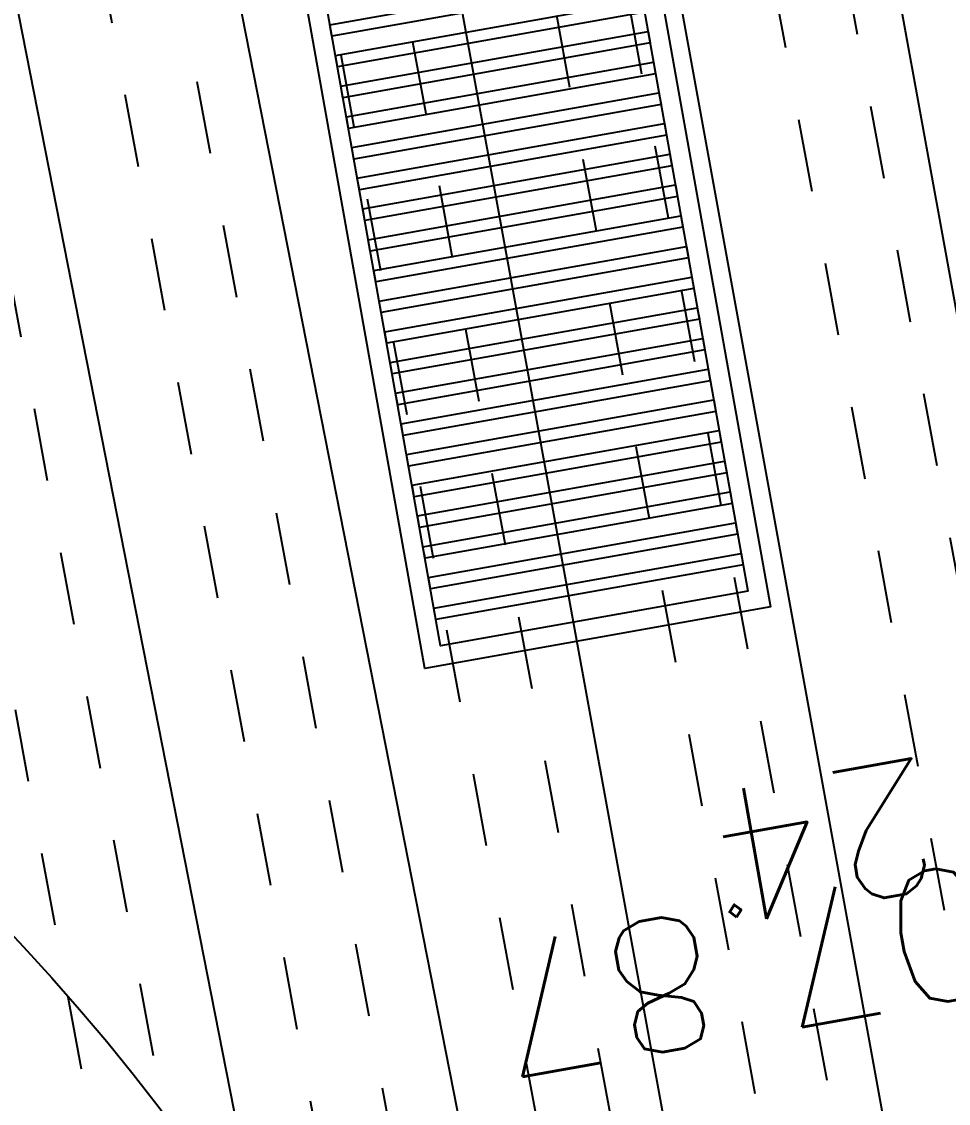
# Model space of a CAD drawing. Extents: x -2313930 to 3286427, y -3858277 to 2572692.
# Drawn here: x -4268.7 to -4031, y 2987.9 to 3265.4 of the extents above; entities that cross this region are included whole.
import ezdxf
from ezdxf.enums import TextEntityAlignment as Align
from ezdxf.lldxf.tags import DXFTag

# ---------------------------------------------------------------- set-up
doc = ezdxf.new("R2010")
doc.units = 0
doc.layers.add('_GAZELEC-RESERVATION 2', color=132, linetype='Continuous', lineweight=18)
doc.layers.add('Fond topo - P', color=252, linetype='Continuous', lineweight=50)
for name, color, linetype, plot in [('Fond topo - N', 252, 'Continuous', False), ('Fond topo - NCACHE', 252, 'Continuous', False), ('Fond topo - ZCACHE', 252, 'Continuous', False)]:
    doc.layers.add(name, color=color, linetype=linetype, plot=plot)
for name, color, linetype in [('Fond topo - Z_500', 252, 'Continuous'), ('prlm-VRD', 2, 'Continuous'), ('SA - bât A-B', 252, 'Continuous'), ('SA - béton balayé', 252, 'Continuous'), ('SA - couvre sol', 252, 'Continuous'), ('SA - ECL-réso', 252, 'Eclairage public'), ('SA - platelage bois', 252, 'Continuous')]:
    doc.layers.add(name, color=color, linetype=linetype)
doc.styles.add('Lignes', font='arial.ttf', dxfattribs={"height": 0.35})
doc.styles.add('SIMPLEX', font='simplex_.ttf', dxfattribs={"height": 1.25})
tags = doc.linetypes.add('Eclairage public', pattern='A,5,-0.25,["ECL",Lignes,S=1,R=0,X=0,Y=-0.18],-1.25', length=6.5).pattern_tags.tags
tags[15:16] = [DXFTag(74, 4), DXFTag(75, 0), DXFTag(340, '0'), DXFTag(46, 0.0), DXFTag(50, 0.0), DXFTag(44, 0.0), DXFTag(45, 0.0)]
tags[4:5] = [DXFTag(74, 4), DXFTag(75, 0), DXFTag(340, '0'), DXFTag(46, 0.0), DXFTag(50, 0.0), DXFTag(44, 0.0), DXFTag(45, 0.0)]

# ---------------------------------------------------------------- blocks, each defined once
blk = doc.blocks.new('PTOPO')
at = {"layer": 'Fond topo - NCACHE', "style": 'SIMPLEX'}
blk.add_attdef('MAT', text='', height=0.34, dxfattribs=at).set_placement((0.09999999986030161, -0.09999999962747097), align=Align.TOP_LEFT)
at = {"layer": 'Fond topo - ZCACHE', "style": 'SIMPLEX'}
blk.add_attdef('ALT', (0.09999999986030161, 0.09999999962747097), '', height=0.34, dxfattribs=at)
blk = doc.blocks.new('A$C1F970F0F')
at = {"layer": 'SA - béton balayé'}
h = blk.add_hatch(dxfattribs=at)
h.set_pattern_fill('BETON_BALAYE', color=256, scale=49.99999999999999, angle=-10.72360141139323, style=0, pattern_type=2)
h.set_pattern_definition([(349.2763985886067, (-277130161.1279894, -473864756.7787022), (117.3825536141096, 28.65896207176165), [749.9999999999999, -99.99999999999999, 250, -49.99999999999999]), (349.2763985886067, (-277130091.1375459, -473864744.5890418), (-36.75306622226226, 74.64222748057564), [150, -16.5, 299.9999999999999, -37.49999999999999]), (349.2763985886067, (-277130128.6565508, -473864719.6726964), (261.6928111209335, -15.46358973923611), [399.9999999999999, -69.99999999999999, 200, -49.99999999999999])])
edge = h.paths.add_edge_path()
edge.add_line((-6241.838846999789, 3074.461738358268), (-6186.41990083417, 3084.246573542671))
edge.add_line((-6186.419900834169, 3084.246573542671), (-6208.46817582571, 3209.159506338408))
edge.add_line((-6208.468175825709, 3209.159506338408), (-6090.333284412263, 3230.212159869043))
edge.add_line((-6090.333284412264, 3230.212159869043), (-6068.254510414966, 3105.107475371064))
edge.add_line((-6068.254510414965, 3105.107475371064), (-5751.607267955035, 3160.993645526398))
edge.add_arc((-5706.168072179881, 2945.249106762024), 220.4777234083867, 26.87598506840618, 101.8935641560214, ccw=False)
edge.add_line((-5509.504790459586, 3044.918460846192), (-5279.70964833746, 2527.342698896778))
edge.add_line((-5279.709648337459, 2527.342698896778), (-5069.702780632224, 2054.94316247088))
edge.add_arc((-4710.829519346476, 2203.735957729878), 388.4962208141216, 202.5194330761045, 253.0739044641206)
edge.add_arc((-4708.762229778127, 2207.042182550247), 392.2624036111011, 252.9256236658927, 295.8878415244419)
edge.add_arc((-5016.474870844682, 2646.02875474607), 925.4746937870088, 301.1679990587602, 323.5988296099712)
edge.add_arc((-5788.95801072263, 3215.576801744365), 1885.222149749511, 323.5988295910003, 335.2512007153489)
edge.add_line((-4076.88984445455, 2426.346070009222), (-4053.366789722793, 2479.515888753713))
edge.add_arc((-3655.981012092991, 2274.75311284964), 447.038310056739, 146.5843724972306, 152.7391011615822, ccw=False)
edge.add_line((-4029.12285587711, 2520.940876728876), (-3698.303928795572, 2579.895654176898))
edge.add_line((-3698.303928795572, 2579.895654176898), (-3802.630123108316, 2358.625646191621))
edge.add_line((-3802.630123108316, 2358.625646191621), (-3913.638380188973, 2139.155790205508))
edge.add_line((-3913.638380188973, 2139.155790205508), (-4035.612220522326, 1925.585554922444))
edge.add_arc((-6879.453966117871, 4436.940265188496), 3793.987131602768, 310.9828924514567, 318.55275152863766, ccw=False)
edge.add_arc((-4713.661189099455, 1943.977724576062), 491.6363655781345, 239.96910445774608, 310.9828924706628, ccw=False)
edge.add_arc((-4477.457312247024, 2352.585842592483), 963.6033830416291, 207.7973884582001, 239.96910442457852, ccw=False)
edge.add_line((-5329.86301585376, 1903.212950336899), (-5783.138509050817, 2992.061574124374))
edge.add_arc((-5834.771652433233, 2965.63564454395), 58.00268312534091, 27.10344289618072, 97.66174425603371)
edge.add_line((-5842.504830421802, 3023.120505208157), (-6220.979327768806, 2956.27104268876))
edge.add_line((-6220.979327768806, 2956.27104268876), (-6241.838846999788, 3074.461738358269))
at = {"layer": 'SA - couvre sol'}
h = blk.add_hatch(dxfattribs=at)
h.set_pattern_fill('PELOUSE6', color=256, scale=20.0000003, angle=-10.72360141139323, style=0, pattern_type=2)
h.set_pattern_definition([(349.2763985886067, (-277130161.1279894, -473864756.7787022), (22.32856350872324, 117.9043497231417), [37.5000005625, -202.5000030375]), (79.27639858860677, (-277130147.3110734, -473864759.3953308), (-235.8086994462835, 44.65712701744649), [15.000000225, -105.000001575]), (79.27639858860677, (-277130138.0997961, -473864761.1397498), (-235.8086994462835, 44.65712701744649), [15.000000225, -105.000001575]), (79.27639858860677, (-277130142.7054347, -473864760.2675403), (-235.8086994462835, 44.65712701744649), [18.75000028125, -101.25000151875]), (112.9664661186067, (-277130151.916716, -473864758.5231205), (-191.1515722884832, 280.4658259369293), [12.00000018, -420.7461593111922]), (45.58633105860677, (-277130133.4941673, -473864762.0119574), (22.32856353476547, 117.9043498154048), [12.00000018, -420.7461593111923]), (45.58633105860677, (-277130124.2828801, -473864763.7563783), (22.32856353476547, 117.9043498154048), [26.00000039, -406.6661590999923]), (112.9664661186067, (-277130161.1279894, -473864756.7787022), (-191.1515722884832, 280.4658259369293), [26.00000039, -406.6661590999922]), (349.2763985886067, (-277130073.3609553, -473864750.4999832), (22.32856350872324, 117.9043497231417), [44.42455106636825, -195.5754525336318]), (349.2763985886067, (-277130085.1249766, -473864728.4255323), (22.32856350872324, 117.9043497231417), [82.81008944215131, -56.09585564143782, 43.07431864611476, -58.01973967029608]), (349.2763985886067, (-277130096.7337571, -473864706.3804808), (22.32856350872324, 117.9043497231417), [119.4799495921992, -46.28746189431191, 29.47870124218051, -44.75389087130835]), (349.2763985886067, (-277130108.4191755, -473864684.3209158), (22.32856350872324, 117.9043497231417), [100.4611429069171, -139.5388606930829]), (349.2763985886067, (-277130104.5097786, -473864665.2146754), (22.32856350872324, 117.9043497231417), [65.56973938354608, -174.4302642164539])])
edge = h.paths.add_edge_path()
edge.add_line((-4998.731581599728, 2348.260976673866), (-5294.99260929202, 3050.478576537017))
edge.add_line((-5294.99260929202, 3050.478576537017), (-5352.161819580171, 3373.480136627101))
edge.add_line((-5352.161819580171, 3373.480136627101), (-5506.038401039833, 3346.058006703334))
edge.add_line((-5506.038401039833, 3346.058006703334), (-5504.014175970775, 3334.699266537677))
edge.add_line((-5504.014175970776, 3334.699266537677), (-6090.333284412265, 3230.212159869043))
edge.add_line((-6090.333284412264, 3230.212159869043), (-6068.254510414966, 3105.107475371064))
edge.add_line((-6068.254510414965, 3105.107475371064), (-5751.60726616375, 3160.99364585068))
edge.add_arc((-5706.168071996182, 2945.249107106386), 220.4777230574236, 26.875984866294004, 101.8935637483001, ccw=False)
edge.add_line((-5509.504790248838, 3044.918460332343), (-5279.709641203946, 2527.342682758976))
edge.add_line((-5279.709641203945, 2527.342682758976), (-5069.702780632224, 2054.94316247088))
edge.add_arc((-4710.829518292097, 2203.735958667652), 388.4962221472691, 202.5194331443063, 253.0739046380676)
edge.add_arc((-4708.762230230843, 2207.042185290034), 392.2624062588386, 252.9256241264004, 295.8878414092061)
edge.add_arc((-5016.474869298068, 2646.02875265221), 925.4746911949417, 301.1679990439211, 320.0834450220682)
edge.add_arc((-5776.168083969668, 3212.189637316868), 1872.190334226806, 321.7129811508615, 335.1814757868583)
edge.add_arc((-3602.357722777521, 2248.412687295125), 506.7948530786846, 147.4834151124779, 159.4456656487295, ccw=False)
edge.add_line((-4029.705328328182, 2520.837075187425), (-4550.158628513374, 2428.087821803657))
edge.add_line((-4550.158628513374, 2428.087821803657), (-4998.731581599728, 2348.260976673866))
at = {"layer": 'SA - platelage bois'}
h = blk.add_hatch(dxfattribs=at)
h.set_pattern_fill('PASSERELLE', color=256, scale=150, angle=-79.57359988551433, style=0, pattern_type=2)
h.set_pattern_definition([(280.4264001144857, (-277130161.1279894, -473864756.7787022), (55.32121061969438, 10.17969329456503), []), (280.4264001144857, (-277130142.6875859, -473864753.3854711), (55.32121061969438, 10.17969329456503), [18.75, -18.75]), (280.4264001144857, (-277130124.2471823, -473864749.99224), (55.32121061969438, 10.17969329456503), [18.75, -18.75])])
h.paths.add_polyline_path([(-4335.267744219151, 4440.927387803801), (-4492.490680990537, 4412.908908511484), (-4468.981122882024, 4280.987338359439), (-4647.173052249411, 4249.232004214435), (-4585.76748988437, 3904.660738842532), (-4684.216422805634, 3887.116292478393), (-4660.177072840863, 3752.221847930361), (-4463.279206866626, 3787.310740728484), (-4410.645867672823, 3491.963941874403), (-4607.543733624184, 3456.875049071948), (-4589.999287218625, 3358.426116119144), (-4491.550354280032, 3375.970562574789), (-4456.461461509119, 3179.072696582007), (-4554.910394430382, 3161.528250217867), (-4537.365948024823, 3063.079317265063), (-4143.570216190728, 3133.25710288297), (-4064.620207443004, 2690.236904562595), (-4261.518073302859, 2655.14801174281), (-4270.290296560057, 2704.372478182124), (-4368.739229498649, 2686.828031726479), (-4333.843767498192, 2491.015584049302), (-3298.165509577112, 2675.607043131192), (-3324.284533135743, 2822.171087690233), (-3718.080264969837, 2751.993302072327), (-3726.852488209704, 2801.217768603146), (-3431.982729456081, 2853.766095122478), (-3467.0716222672, 3050.663961028087), (-3761.941380923771, 2998.115634395587), (-3814.574720123121, 3293.462433345506), (-3519.227921227619, 3346.095772507767), (-3554.31681402141, 3542.993638504882), (-3652.765747051507, 3525.449192066567), (-3670.310193457068, 3623.898125019371), (-3473.412327505706, 3658.987017821825), (-3526.045666699509, 3954.333816675906), (-4226.313273780827, 3829.540107731822)])
at = {"layer": 'SA - bât A-B', "linetype": 'Continuous', "ltscale": 2.539999961853027, "elevation": 9.999999999999998e-08, "flags": 128}
for points in [[(-4207.77764375711, 3535.227859116297), (-4119.173604040837, 3551.017860941265), (-4070.926376472858, 3280.283295258922), (-4159.530416171803, 3264.49329352546)], [(-4201.977974766923, 3531.182634843959), (-4123.218828381803, 3545.218191964075), (-4076.726045463046, 3284.328519531259), (-4155.485191830837, 3270.29296250265)], [(-4183.878218818581, 3429.617636934488), (-4105.119072433462, 3443.653194054604), (-4104.592739043688, 3440.699726166), (-4183.351885428808, 3426.664169045885)], [(-4182.474663078548, 3421.741722368869), (-4103.715516710757, 3435.777279397479), (-4103.189183320983, 3432.823811508875), (-4181.948329723432, 3418.788254297254)], [(-4181.071107355842, 3413.865807711744), (-4102.311960988052, 3427.901364740354), (-4101.785627598278, 3424.94789685175), (-4180.544774000727, 3410.912339640129)], [(-4179.667551633138, 3405.98989305462), (-4100.908405339524, 3420.025450192064), (-4100.382071898451, 3417.071982198958), (-4179.141218260694, 3403.03642507451)], [(-4178.263996001939, 3398.113978414824), (-4099.504849616818, 3412.149535534939), (-4098.978516158416, 3409.196067633338), (-4177.737662560865, 3395.160510421717)], [(-4176.860440279233, 3390.238063757699), (-4098.10129391699, 3404.273620882147), (-4097.574960435712, 3401.320152976214), (-4176.334106838161, 3387.284595764592)], [(-4175.456884562076, 3382.362149196412), (-4096.697738194285, 3396.397706225021), (-4096.171404804512, 3393.444238336418), (-4174.930551115455, 3379.408681107468)], [(-4174.053328839372, 3374.486234539288), (-4095.294182454251, 3388.521791659403), (-4094.767849081808, 3385.568323679293), (-4173.526995484256, 3371.532766467672)], [(-4172.649773116667, 3366.610319882162), (-4093.890626731547, 3380.645877002278), (-4093.364293376432, 3377.692408930662), (-4172.123439744222, 3363.656851902053)], [(-4171.246217393962, 3358.734405225038), (-4092.487071008842, 3372.769962345153), (-4091.960737619068, 3369.816494456549), (-4170.719884021517, 3355.780937244928)], [(-4169.842661671257, 3350.858490567913), (-4091.083515286137, 3364.894047688028), (-4090.557181936569, 3361.94057971225), (-4169.316328298813, 3347.905022587803)], [(-4168.439105931223, 3342.982576002294), (-4089.679959654939, 3357.018133048232), (-4089.153626213864, 3354.064665055126), (-4167.912772598984, 3340.02910793501)], [(-4167.035550300024, 3335.106661362498), (-4088.276403914904, 3349.142218482613), (-4087.75007049116, 3346.188750398001), (-4166.50921687628, 3332.153193277885)], [(-4165.631994600196, 3327.230746709705), (-4086.872848215076, 3341.266303829821), (-4086.346514768455, 3338.312835740876), (-4165.105661136246, 3324.277278712267)], [(-4164.228438877491, 3319.35483205258), (-4085.469292492371, 3333.390389172696), (-4084.942959119927, 3330.436921192586), (-4163.702105413541, 3316.401364055141)], [(-4162.824883137457, 3311.478917486962), (-4084.065736769666, 3325.514474515571), (-4083.539403397222, 3322.561006535461), (-4162.298549782342, 3308.525449415346)], [(-4161.421327414752, 3303.603002829836), (-4082.662181029633, 3317.638559949952), (-4082.135847674517, 3314.685091878337), (-4160.894994059637, 3300.649534758221)], [(-4160.017771692048, 3295.727088172712), (-4081.258625306928, 3309.762645292827), (-4080.732291974689, 3306.809177225544), (-4159.491438319603, 3292.773620192602)], [(-4158.614215969343, 3287.851173515586), (-4079.855069584223, 3301.886730635702), (-4079.328736234655, 3298.933262659924), (-4158.087882619774, 3284.897705539809)], [(-4157.210660246637, 3279.975258858462), (-4078.451513953024, 3294.010815995906), (-4077.92518051195, 3291.0573480028), (-4156.68432689707, 3277.021790882684)]]:
    blk.add_lwpolyline(points, close=True, dxfattribs=at)
at = {"layer": 'SA - ECL-réso', "ltscale": 0.75, "elevation": 9.999999999999998e-08, "flags": 128}
blk.add_lwpolyline([(-4147.194311888063, 4080.129968697482, 0.3461317724329636), (-4369.874974451702, 4227.062549708057, 0.2412726222501949), (-4615.533278049003, 3923.516989128872, 0.2293300014511306), (-4512.327666494318, 3346.350587378748, -0.3310049230299431), (-4115.302226212525, 2825.990739713797, -0.235092745844293), (-3418.516958922506, 2955.622052266285, -0.471621246903067), (-3636.203820858852, 3578.55210960342)], format="xyb", dxfattribs=at)
at = {"layer": 'Fond topo - P', "ltscale": 2}
ref = blk.add_blockref('PTOPO', (-3955.588762617328, 3210.754573635256), dxfattribs=dict(at, xscale=99.99999999999994, yscale=99.99999999999994, zscale=99.99999999999994, rotation=190.0656205306617))
ref.add_attrib('MAT', '3924', dxfattribs={"layer": 'Fond topo - N', "color": 0, "ltscale": 2, "height": 33.99999999999999, "rotation": 190.0656204987762, "style": 'SIMPLEX'}).set_placement((-3967.182604483886, 3218.852896202603), align=Align.TOP_LEFT)
ref.add_attrib('ALT', '207.87', (-3986.93402354195, 3220.441887756609), dxfattribs={"layer": 'Fond topo - Z_500', "color": 0, "ltscale": 2, "height": 33.99999999999999, "rotation": 190.0656204987762, "style": 'SIMPLEX'})

msp = doc.modelspace()

# ---------------------------------------------------------------- linework, layer by layer
at = {"layer": '_GAZELEC-RESERVATION 2'}
msp.add_circle((486248.4803309143, -227485.9628347494), 2800178.148749841, dxfattribs=at)

# ---------------------------------------------------------------- block references
at = {"layer": 'prlm-VRD'}
msp.add_blockref('A$C1F970F0F', (-5.729869075061288, -165.0016201740946), dxfattribs=at)

doc.saveas('drawing.dxf')
